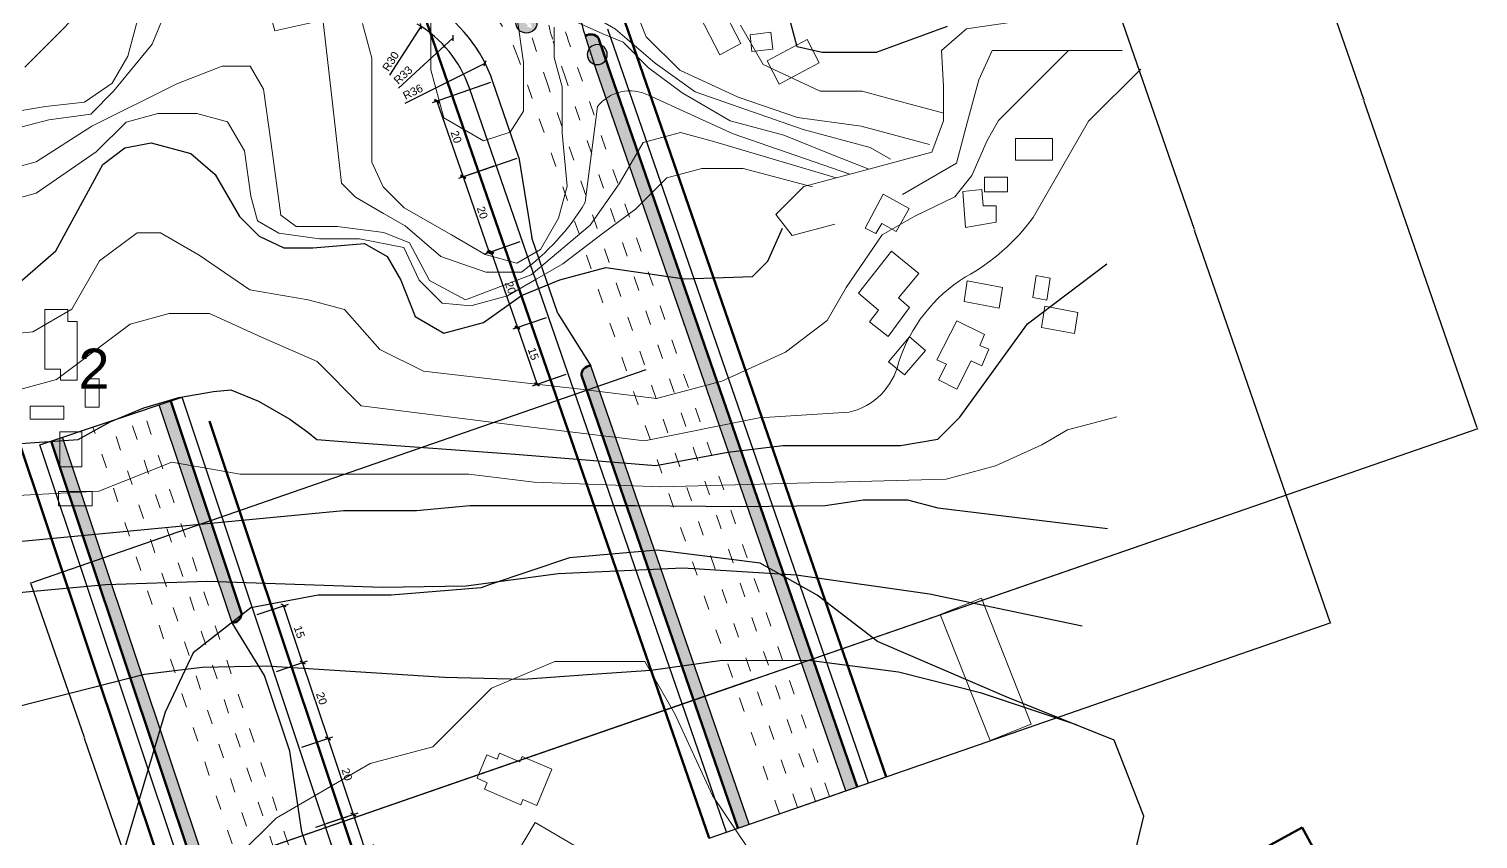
# Model space of a CAD drawing. Header units: millimetres. Extents: x -2825 to 30098, y -1816 to 5947.
# Drawn here: x -597.3 to -235.2, y 5408.8 to 5611 of the extents above; entities that cross this region are included whole.
import ezdxf

# ---------------------------------------------------------------- set-up
doc = ezdxf.new("R2010")
doc.units = ezdxf.units.MM
doc.linetypes.add('ACAD_ISO03W100', pattern=[30, 12, -18])
for name, color, linetype in [('1 Вісь', 90, 'Continuous'), ('Дорожні знаки', 7, 'Continuous'), ('Розмітка', 7, 'ACAD_ISO03W100')]:
    doc.layers.add(name, color=color, linetype=linetype)
for name, color, linetype, lineweight in [('Дор. Розм.', 7, 'Continuous', 50), ('Забудова', 40, 'Continuous', 40), ('Осі', 30, 'Continuous', 15), ('Текст', 7, 'Continuous', 20), ('Червоні лінії', 10, 'Continuous', 53)]:
    doc.layers.add(name, color=color, linetype=linetype, lineweight=lineweight)
doc.layers.add('Озелення', color=7, linetype='Continuous', true_color=0x9fff80)
doc.styles.get("Standard").update_dxf_attribs({"font": 'arial.ttf'})
doc.dimstyles.new('ISO-25', dxfattribs={"dimtxt": 2, "dimasz": 1, "dimexe": 1.25, "dimexo": 0.625, "dimtad": 3, "dimtxsty": 'Standard', "dimblk": 'OBLIQUE', "dimcen": 2.5, "dimadec": 0, "dimazin": 0, "dimtfac": 1, "dimtmove": 1, "dimatfit": 3, "dimfxl": 1, "dimarcsym": 0})
doc.dimstyles.get("Standard").update_dxf_attribs({"dimtxt": 0.18, "dimasz": 0.18, "dimexe": 0.18, "dimexo": 0.0625, "dimgap": 0.09, "dimtad": 0, "dimtih": 1, "dimtoh": 1, "dimdec": 4, "dimzin": 0, "dimdsep": 46, "dimtxsty": 'Standard', "dimcen": 0.09, "dimadec": 0, "dimazin": 0, "dimtfac": 1, "dimtdec": 4, "dimtofl": 0, "dimtmove": 0, "dimatfit": 3, "dimfxl": 1, "dimtolj": 1, "dimtzin": 0, "dimarcsym": 0})

# ---------------------------------------------------------------- blocks, each defined once
blk = doc.blocks.new('_Oblique')
at = {"color": 0, "linetype": 'ByBlock', "lineweight": -2}
blk.add_line((-0.5, -0.5), (0.5, 0.5), dxfattribs=at)
blk = doc.blocks.new('*D268')
at = {"layer": 'Defpoints', "color": 0, "transparency": 16777216}
for p in [(-529.77, 5431.45), (-522.6, 5433.85), (-523.42, 5412.48)]:
    blk.add_point(p, dxfattribs=at)
at = {"layer": 'Дор. Розм.', "color": 0, "lineweight": -2, "transparency": 16777216}
for p, q in [((-529.18, 5431.65), (-521.41, 5434.24)), ((-516.25, 5414.88), (-522.6, 5433.85)), ((-522.83, 5412.68), (-515.07, 5415.28))]:
    blk.add_line(p, q, dxfattribs=at)
for p, rotation in [((-522.6, 5433.85), 108.4968565080082), ((-516.25, 5414.88), 288.4968565080082)]:
    blk.add_blockref('_Oblique', p, dxfattribs=dict(at, rotation=rotation))
at = {"layer": 'Дор. Розм.', "color": 0, "transparency": 16777216, "insert": (-517.87, 5424.88), "char_height": 2, "attachment_point": 5, "rotation": 288.4969}
blk.add_mtext('20', dxfattribs=at)
blk = doc.blocks.new('*D269')
at = {"layer": 'Defpoints', "color": 0, "transparency": 16777216}
for p in [(-536.11, 5450.41), (-528.95, 5452.81), (-529.77, 5431.45)]:
    blk.add_point(p, dxfattribs=at)
at = {"layer": 'Дор. Розм.', "color": 0, "lineweight": -2, "transparency": 16777216}
for p, q in [((-535.52, 5450.61), (-527.76, 5453.21)), ((-522.6, 5433.85), (-528.95, 5452.81)), ((-529.18, 5431.65), (-521.41, 5434.24))]:
    blk.add_line(p, q, dxfattribs=at)
for p, rotation in [((-528.95, 5452.81), 108.4968565080082), ((-522.6, 5433.85), 288.4968565080082)]:
    blk.add_blockref('_Oblique', p, dxfattribs=dict(at, rotation=rotation))
at = {"layer": 'Дор. Розм.', "color": 0, "transparency": 16777216, "insert": (-524.21, 5443.85), "char_height": 2, "attachment_point": 5, "rotation": 288.4969}
blk.add_mtext('20', dxfattribs=at)
blk = doc.blocks.new('*D270')
at = {"layer": 'Defpoints', "color": 0, "transparency": 16777216}
for p in [(-540.87, 5464.64), (-533.7, 5467.04), (-536.11, 5450.41)]:
    blk.add_point(p, dxfattribs=at)
at = {"layer": 'Дор. Розм.', "color": 0, "lineweight": -2, "transparency": 16777216}
for p, q in [((-540.28, 5464.84), (-532.52, 5467.43)), ((-528.95, 5452.81), (-533.7, 5467.04)), ((-535.52, 5450.61), (-527.76, 5453.21))]:
    blk.add_line(p, q, dxfattribs=at)
for p, rotation in [((-533.7, 5467.04), 108.4968565080062), ((-528.95, 5452.81), 288.4968565080062)]:
    blk.add_blockref('_Oblique', p, dxfattribs=dict(at, rotation=rotation))
at = {"layer": 'Дор. Розм.', "color": 0, "transparency": 16777216, "insert": (-529.76, 5460.45), "char_height": 2, "attachment_point": 5, "rotation": 288.4969}
blk.add_mtext('15', dxfattribs=at)
blk = doc.blocks.new('*D271')
at = {"layer": 'Defpoints', "color": 0, "transparency": 16777216}
for p in [(-516.25, 5414.88), (-526.27, 5411.53), (-519.92, 5392.56)]:
    blk.add_point(p, dxfattribs=at)
at = {"layer": 'Дор. Розм.', "color": 0, "lineweight": -2, "transparency": 16777216}
for p, q in [((-525.68, 5411.73), (-515.07, 5415.28)), ((-509.91, 5395.91), (-516.25, 5414.88)), ((-519.33, 5392.76), (-508.72, 5396.31))]:
    blk.add_line(p, q, dxfattribs=at)
for p, rotation in [((-516.25, 5414.88), 108.4968565080082), ((-509.91, 5395.91), 288.4968565080082)]:
    blk.add_blockref('_Oblique', p, dxfattribs=dict(at, rotation=rotation))
at = {"layer": 'Дор. Розм.', "color": 0, "transparency": 16777216, "insert": (-511.52, 5405.92), "char_height": 2, "attachment_point": 5, "rotation": 288.4969}
blk.add_mtext('20', dxfattribs=at)
blk = doc.blocks.new('*D603')
at = {"layer": 'Defpoints', "color": 0, "transparency": 16777216}
for p in [(-483.35, 5602.48), (-515.55, 5586.39)]:
    blk.add_point(p, dxfattribs=at)
at = {"layer": 'Текст', "color": 0, "lineweight": -2, "transparency": 16777216}
blk.add_line((-503.36, 5592.48), (-483.35, 5602.48), dxfattribs=at)
at = {"layer": 'Текст', "color": 0, "lineweight": -2, "transparency": 16777216, "rotation": 26.54884810244842}
blk.add_blockref('_Oblique', (-483.35, 5602.48), dxfattribs=at)
at = {"layer": 'Текст', "color": 0, "transparency": 16777216, "insert": (-501.4, 5595.3), "char_height": 2, "attachment_point": 5, "rotation": 26.5488}
blk.add_mtext('R36', dxfattribs=at)
blk = doc.blocks.new('*D604')
at = {"layer": 'Defpoints', "color": 0, "transparency": 16777216}
for p in [(-499.36, 5611.64), (-515.63, 5586.43)]:
    blk.add_point(p, dxfattribs=at)
at = {"layer": 'Текст', "color": 0, "lineweight": -2, "transparency": 16777216}
blk.add_line((-507.19, 5599.51), (-499.36, 5611.64), dxfattribs=at)
at = {"layer": 'Текст', "color": 0, "lineweight": -2, "transparency": 16777216, "rotation": 57.16246546202942}
blk.add_blockref('_Oblique', (-499.36, 5611.64), dxfattribs=at)
at = {"layer": 'Текст', "color": 0, "transparency": 16777216, "insert": (-506.94, 5602.93), "char_height": 2, "attachment_point": 5, "rotation": 57.1625}
blk.add_mtext('R30', dxfattribs=at)
blk = doc.blocks.new('*D568')
at = {"layer": 'Defpoints', "color": 0, "transparency": 16777216}
for p in [(-491.33, 5608.76), (-515.63, 5586.43)]:
    blk.add_point(p, dxfattribs=at)
at = {"layer": 'Текст', "color": 0, "lineweight": -2, "transparency": 16777216}
blk.add_line((-504.96, 5596.24), (-491.33, 5608.76), dxfattribs=at)
at = {"layer": 'Текст', "color": 0, "lineweight": -2, "transparency": 16777216, "rotation": 42.58822304692844}
blk.add_blockref('_Oblique', (-491.33, 5608.76), dxfattribs=at)
at = {"layer": 'Текст', "color": 0, "transparency": 16777216, "insert": (-503.85, 5599.49), "char_height": 2, "attachment_point": 5, "rotation": 42.5882}
blk.add_mtext('R33', dxfattribs=at)
blk = doc.blocks.new('4-2-1')
blk.add_hatch(color=5).paths.add_polyline_path([(1.41, 2.56), (4.46, -0.48), (4.87, -0.07), (5.33, -1.84), (3.57, -1.37), (3.98, -0.96), (0.93, 2.08, 19.482096)])
at = {"color": 5}
blk.add_circle((3.5, 0), 3.5, dxfattribs=at)
blk = doc.blocks.new('4-3')
h = blk.add_hatch(color=5)
h.paths.add_polyline_path([(0.23, 0, 1), (6.77, 0, 1)])
h.paths.add_polyline_path([(2.02, 1.63), (2.14, 1.73), (2.25, 1.81), (2.38, 1.89), (2.55, 1.98), (2.69, 2.04), (2.81, 2.08), (2.92, 2.12), (3.06, 2.15), (3.14, 2.16), (3.25, 1.51), (3.13, 1.49), (2.96, 1.44), (2.82, 1.38), (2.69, 1.31), (2.6, 1.25), (2.51, 1.19), (2.4, 1.08), (2.3, 0.98), (2.22, 0.87), (2.18, 0.81), (2.68, 0.81), (1.75, -0.77), (0.79, 0.82), (1.48, 0.8), (1.52, 0.97), (1.59, 1.1), (1.68, 1.24), (1.8, 1.4), (1.92, 1.53)], flags=16)
h.paths.add_polyline_path([(3.49, 2.06), (5.4, 2.06), (5.1, 1.47), (5.2, 1.35), (5.32, 1.19), (5.44, 0.99), (5.55, 0.74), (5.61, 0.53), (5.65, 0.32), (5.67, 0.16), (5.68, -0.06), (5.65, -0.3), (5.6, -0.57), (5.54, -0.76), (5.52, -0.79), (4.91, -0.56), (4.96, -0.4), (5, -0.24), (5.01, -0.08), (5.01, 0.02), (5.01, 0.14), (4.99, 0.28), (4.97, 0.38), (4.91, 0.54), (4.86, 0.66), (4.82, 0.75), (4.78, 0.81), (4.53, 0.3)], flags=16)
h.paths.add_polyline_path([(2.21, -0.86), (2.31, -1), (2.49, -1.19), (2.68, -1.32), (2.95, -1.45), (3.21, -1.52), (3.34, -1.54), (3.56, -1.54), (3.57, -1.52), (3.31, -1.06), (5.23, -1.03), (4.27, -2.79), (3.91, -2.16), (3.74, -2.19), (3.37, -2.2), (3.11, -2.18), (2.75, -2.08), (2.54, -1.99), (2.3, -1.86), (2.1, -1.71), (1.89, -1.54), (1.77, -1.39), (1.65, -1.24)], flags=16)
at = {"color": 5}
blk.add_circle((3.5, 0), 3.5, dxfattribs=at)
blk = doc.blocks.new('*D638')
at = {"layer": '1 Вісь', "color": 0, "lineweight": -2, "transparency": 16777216}
for p, q in [((-473.21, 5612.81), (-339.95, 5658.99)), ((-340.06, 5658.76), (-306.19, 5561.02)), ((-272.2, 5462.92), (-306.07, 5560.66)), ((-405.23, 5416.63), (-271.97, 5462.81))]:
    blk.add_line(p, q, dxfattribs=at)
at = {"layer": '1 Вісь', "color": 0, "transparency": 16777216}
for points in [[(-340.03, 5658.77), (-340.09, 5658.75), (-340.12, 5658.93)], [(-272.17, 5462.93), (-272.23, 5462.91), (-272.14, 5462.75)]]:
    blk.add_solid(points, dxfattribs=at)
at = {"layer": 'Defpoints', "color": 0, "transparency": 16777216}
for p in [(-473.27, 5612.79), (-272.14, 5462.75), (-405.29, 5416.61)]:
    blk.add_point(p, dxfattribs=at)
at = {"layer": '1 Вісь', "color": 0, "transparency": 16777216, "insert": (-306.13, 5560.84), "char_height": 0.18, "attachment_point": 5}
blk.add_mtext('\\A1;207.6253', dxfattribs=at)
blk = doc.blocks.new('*D639')
at = {"layer": '1 Вісь', "color": 0, "lineweight": -2, "transparency": 16777216}
for p, q in [((-473.21, 5612.81), (-292.05, 5675.48)), ((-292.16, 5675.25), (-263.88, 5593.5)), ((-235.47, 5511.38), (-263.76, 5593.14)), ((-416.4, 5448.6), (-235.24, 5511.27))]:
    blk.add_line(p, q, dxfattribs=at)
at = {"layer": '1 Вісь', "color": 0, "transparency": 16777216}
for points in [[(-292.14, 5675.26), (-292.19, 5675.24), (-292.22, 5675.42)], [(-235.44, 5511.39), (-235.5, 5511.37), (-235.41, 5511.21)]]:
    blk.add_solid(points, dxfattribs=at)
at = {"layer": 'Defpoints', "color": 0, "transparency": 16777216}
for p in [(-473.27, 5612.79), (-235.41, 5511.21), (-416.46, 5448.58)]:
    blk.add_point(p, dxfattribs=at)
at = {"layer": '1 Вісь', "color": 0, "transparency": 16777216, "insert": (-263.82, 5593.32), "char_height": 0.18, "attachment_point": 5}
blk.add_mtext('\\A1;173.7590', dxfattribs=at)
blk = doc.blocks.new('*D640')
at = {"layer": '1 Вісь', "color": 0, "lineweight": -2, "transparency": 16777216}
for p, q in [((-443.18, 5525.89), (-597.08, 5472.59)), ((-596.85, 5472.48), (-583.58, 5434.18)), ((-416.41, 5448.6), (-570.31, 5395.3)), ((-570.2, 5395.53), (-583.46, 5433.82))]:
    blk.add_line(p, q, dxfattribs=at)
at = {"layer": '1 Вісь', "color": 0, "transparency": 16777216}
for points in [[(-596.82, 5472.49), (-596.88, 5472.47), (-596.91, 5472.65)], [(-570.17, 5395.54), (-570.22, 5395.52), (-570.14, 5395.36)]]:
    blk.add_solid(points, dxfattribs=at)
at = {"layer": 'Defpoints', "color": 0, "transparency": 16777216}
for p in [(-443.12, 5525.91), (-416.35, 5448.62), (-570.14, 5395.36)]:
    blk.add_point(p, dxfattribs=at)
at = {"layer": '1 Вісь', "color": 0, "transparency": 16777216, "insert": (-583.52, 5434), "char_height": 0.18, "attachment_point": 5}
blk.add_mtext('\\A1;81.7962', dxfattribs=at)

msp = doc.modelspace()

# ---------------------------------------------------------------- hatches: boundary and pattern name
at = {"layer": 'Озелення'}
h = msp.add_hatch(color=256, dxfattribs=at)
h.dxf.hatch_style = 1
h.paths.add_polyline_path([(-452.7272, 5601.90089), (-454.99004, 5608.66546, 0.432022924), (-458.32371, 5609.17445), (-455.56233, 5600.92005), (-438.58606, 5551.84976), (-435.75093, 5552.8306)])
h.paths.add_polyline_path([(-435.75093, 5552.8306), (-438.58606, 5551.84976), (-393.24007, 5420.77617), (-390.40495, 5421.75701)])
h = msp.add_hatch(color=256, dxfattribs=at)
h.dxf.hatch_style = 1
h.paths.add_polyline_path([(-420.17381, 5411.45823), (-417.33868, 5412.43906), (-456.94918, 5526.93411, 0.618033989), (-458.80347, 5523.11814)])
h = msp.add_hatch(color=256, dxfattribs=at)
h.dxf.hatch_style = 1
h.paths.add_polyline_path([(-546.56336, 5462.73535, 0.607280658), (-544.6322, 5466.41884), (-561.91964, 5518.09497), (-564.76466, 5517.14321)])
h = msp.add_hatch(color=256, dxfattribs=at)
h.dxf.hatch_style = 1
h.paths.add_polyline_path([(-588.94736, 5509.05327), (-591.79238, 5508.10151), (-548.9278, 5379.96943, 0.414213562), (-545.6069, 5379.49868)])

# ---------------------------------------------------------------- linework, layer by layer
at = {"elevation": 249, "flags": 128}
for points in [[(-367.86948, 5611.62293), (-385.64865, 5605.15979), (-399.15392, 5605.15979), (-405.36635, 5606.51031), (-406.98698, 5612.45263)], [(-327.215, 5379.17988), (-318.7715, 5414.46933), (-326.17514, 5433.43051), (-353.14512, 5444.27529), (-385.28767, 5458.05067), (-400.41357, 5469.6652), (-414.61125, 5477.62993), (-440.39116, 5480.89011), (-462.25513, 5478.934), (-482.10965, 5472.30259), (-484.29899, 5471.44589), (-506.80778, 5469.64519), (-525.03989, 5469.64519), (-541.92148, 5466.49396), (-556.32711, 5455.23957), (-563.30483, 5440.38377), (-577.48536, 5392.89023)]]:
    msp.add_lwpolyline(points, dxfattribs=at)
for points, elevation in [([(-599.61754, 5547.78947), (-590.66222, 5555.56884), (-578.90272, 5577.18824), (-573.38479, 5581.3493), (-566.81588, 5582.55317), (-556.92148, 5579.90198), (-550.81756, 5574.70838), (-544.75491, 5564.20755), (-539.82496, 5559.27761), (-533.67383, 5556.38296), (-526.43721, 5556.38296), (-513.48869, 5557.4426), (-507.8517, 5554.18808), (-504.4211, 5548.2461), (-500.85787, 5539.24144), (-493.67309, 5535.09331), (-483.78804, 5537.742), (-474.22181, 5544.49464), (-464.67373, 5548.36411), (-453.21361, 5551.43484), (-433.52189, 5548.59867), (-416.52307, 5549.18483), (-412.68042, 5553.02748), (-409.03317, 5561.23381)], 240), ([(-675.14654, 5497.24054), (-658.45252, 5498.36598), (-635.79738, 5504.976), (-585.01756, 5508.48737), (-577.06362, 5512.88948), (-568.59674, 5516.4168), (-559.8715, 5518.96356), (-551.22578, 5520.49779), (-546.9327, 5520.91222), (-539.95698, 5518.05306), (-532.12865, 5513.60716), (-527.65468, 5510.35522), (-525.40053, 5508.48062), (-514.71626, 5507.70075), (-475.84495, 5504.86346), (-440.68162, 5502.021), (-422.70586, 5505.30353), (-408.95049, 5507.02295), (-389.36675, 5507.02295), (-379.56402, 5507.02295), (-370.18535, 5508.58606), (-364.71447, 5514.05695), (-347.83288, 5537.34729), (-327.98138, 5552.35314)], 237), ([(-657.632, 5477.51275), (-518.773, 5490.76926), (-500.48461, 5490.76926), (-487.19817, 5492.01975), (-474.06805, 5492.01975), (-457.34277, 5492.01975), (-445.77576, 5492.01975), (-419.52548, 5491.76441), (-398.41352, 5492.01975), (-388.87855, 5493.42655), (-377.78046, 5493.42655), (-370.24352, 5491.40703), (-327.83961, 5486.28538)], 235), ([(-663.5148, 5461.9168), (-618.81977, 5468.52002), (-578.12053, 5472.33312), (-552.70588, 5473.15778), (-509.08403, 5471.67516), (-488.09805, 5472.0054), (-465.13288, 5475.04835), (-433.98626, 5476.43034), (-405.60243, 5474.67977), (-372.32167, 5469.97293), (-334.13891, 5461.98945)], 234), ([(-600.21525, 5441.85699), (-568.47997, 5449.93657), (-554.03083, 5451.67865), (-537.95405, 5451.98461), (-493.49982, 5449.15701), (-473.84243, 5448.7049), (-456.60236, 5449.90796), (-441.92501, 5450.93217), (-424.14467, 5453.39634), (-401.78893, 5453.32053), (-380.04348, 5450.51875), (-359.63773, 5445.34275), (-335.63163, 5437.38311)], 233)]:
    msp.add_lwpolyline(points, dxfattribs=dict(elevation=elevation))
at = {"layer": '1 Вісь', "color": 1}
msp.add_line((-542.41237, 5405.0045), (-314.59065, 5483.8213), dxfattribs=at)
at = {"layer": 'Defpoints', "linetype": 'Continuous', "lineweight": 15}
for points, elevation in [([(-382.06553, 5578.48495), (-387.17277, 5581.43361), (-403.84324, 5585.90045), (-430.88504, 5595.27911), (-440.88895, 5602.46942), (-450.74646, 5610.9768), (-463.08511, 5618.10052), (-472.15115, 5625.60345), (-483.82765, 5641.903), (-487.89324, 5657.07599), (-491.35808, 5670.00693), (-494.81625, 5675.99665), (-504.78341, 5675.99665), (-517.17496, 5672.67635), (-532.79982, 5668.48968), (-548.27461, 5668.48968), (-566.12698, 5668.48968), (-575.16011, 5663.2744), (-581.33752, 5625.49958), (-583.87492, 5616.02988), (-592.15941, 5607.74539), (-598.4011, 5601.5037)], 246), ([(-603.09783, 5589.95207), (-593.19813, 5591.64544), (-583.4287, 5592.68751), (-576.52496, 5597.5071), (-572.6563, 5604.20781), (-568.0641, 5621.34614)], 245), ([(-372.26841, 5582.14899), (-389.41338, 5586.74297), (-405.2813, 5588.90162), (-420.09958, 5593.9661), (-434.73029, 5600.71873), (-443.0773, 5609.06574), (-447.67284, 5620.6015)], 247), ([(-461.76662, 5613.26846), (-453.95107, 5609.75146), (-448.87096, 5607.66732), (-442.48826, 5601.28462), (-434.15168, 5595.03218), (-422.14821, 5588.10197), (-408.74337, 5584.51016), (-397.80937, 5580.05237), (-387.50474, 5576.00301)], 245), ([(-328.52324, 5613.99031), (-343.10893, 5613.99031), (-363.09674, 5611.01915), (-369.30916, 5605.61704), (-368.76895, 5596.70356), (-368.76895, 5588.06018), (-371.74011, 5580.22713), (-387.50474, 5576.00301), (-403.72397, 5571.65708), (-410.72766, 5564.65338), (-406.58371, 5559.42901), (-395.94493, 5562.27966)], -250), ([(-514.00055, 5612.35665), (-511.69421, 5603.74927), (-511.69421, 5577.70771), (-508.79019, 5571.58552), (-503.57982, 5566.37516), (-491.78686, 5559.56649), (-483.30444, 5554.66916), (-475.38862, 5552.54812), (-469.52859, 5555.93142), (-465.01675, 5563.74615), (-462.87877, 5571.72521), (-464.11129, 5585.00222), (-464.11129, 5596.59529), (-466.06346, 5603.88091), (-466.06346, 5611.44483)], 245), ([(-419.53686, 5611.97313), (-413.83452, 5602.09638), (-399.6541, 5595.46668), (-389.15, 5595.46668), (-381.80885, 5593.49963), (-368.74853, 5590.00013)], 248), ([(-337.53552, 5605.65745), (-348.80294, 5594.39003), (-355.04471, 5588.14826), (-357.91321, 5583.17987), (-361.69073, 5574.45251), (-365.98928, 5569.11188), (-375.97749, 5564.28979), (-384.09531, 5559.60296), (-393.16828, 5546.44086), (-397.90278, 5538.24046), (-408.32352, 5530.29465), (-424.17481, 5523.07524), (-440.49753, 5518.70158), (-459.51537, 5521.04625), (-476.44907, 5523.00013), (-498.72339, 5525.60532), (-509.66516, 5530.94594), (-518.49438, 5540.96187), (-527.58882, 5543.39872), (-542.12574, 5545.8997), (-554.79125, 5554.53122), (-564.47822, 5560.124), (-570.26173, 5560.124), (-579.67177, 5553.13736), (-586.6519, 5541.04742), (-596.39651, 5535.42137), (-610.62135, 5534.00489)], 239), ([(-379.03296, 5569.69301), (-365.57487, 5577.46305), (-362.77767, 5587.90232), (-359.9994, 5598.27099), (-356.61421, 5605.61704), (-342.29862, 5605.61704), (-324.20155, 5605.61704)], -250), ([(-605.12602, 5575.28996), (-595.53153, 5577.86079), (-581.65331, 5586.73192), (-560.42107, 5597.28292), (-549.08852, 5601.71173), (-542.05452, 5601.71173), (-538.74118, 5595.97285), (-536.84416, 5582.30311), (-534.37556, 5564.51468), (-530.58457, 5561.64766), (-520.30124, 5561.64766), (-508.62281, 5560.19319), (-502.20596, 5557.58769), (-497.24537, 5548.17521), (-488.25748, 5543.35562), (-471.84205, 5549.64383), (-457.0679, 5562.02359), (-449.81588, 5572.37549), (-443.89412, 5582.6323), (-434.56141, 5585.13299), (-425.96709, 5582.83015), (-395.61435, 5573.83004)], 243), ([(-401.53005, 5571.54964), (-418.86701, 5576.19506), (-429.21013, 5576.19506), (-437.93824, 5573.85637), (-445.79958, 5565.99503), (-454.06792, 5559.82631), (-463.94591, 5552.33641), (-470.40355, 5548.60809), (-477.73828, 5544.37338), (-486.90816, 5541.91632), (-494.12262, 5542.56697), (-499.82146, 5548.26581), (-503.67496, 5556.46128), (-514.74699, 5558.63227), (-524.73353, 5558.63227), (-534.93716, 5560.04341), (-540.25503, 5563.11369), (-541.89601, 5569.23788), (-543.51256, 5580.55923), (-547.70559, 5587.82177), (-555.38387, 5589.87916), (-565.13124, 5589.87916), (-573.06343, 5587.75374), (-580.52135, 5580.29581), (-595.5181, 5569.97017), (-602.99993, 5567.96542)], 242), ([(-325.51352, 5514.18054), (-337.82487, 5510.88173), (-344.23773, 5507.17926), (-355.80084, 5501.89199), (-368.15331, 5498.58216), (-439.43113, 5496.70642), (-471.06848, 5497.81311), (-487.38735, 5499.87641), (-544.59719, 5499.87641), (-561.66635, 5502.87758), (-579.86095, 5495.56223), (-623.71827, 5493.25343), (-637.25675, 5493.25343), (-656.38922, 5491.42577), (-673.08323, 5489.73761)], 236), ([(-545.03243, 5404.53974), (-535.57874, 5413.99343), (-512.05735, 5427.57351), (-496.41093, 5431.76596), (-481.79553, 5446.38136), (-465.95156, 5453.04617), (-452.25872, 5453.04617), (-443.44278, 5453.04617), (-435.92843, 5440.03094), (-426.56119, 5419.65814), (-414.74407, 5402.02626)], 248)]:
    msp.add_lwpolyline(points, dxfattribs=dict(at, elevation=elevation))
for points, elevation in [([(-392.22891, 5574.73717), (-421.39155, 5584.80148), (-442.52902, 5594.46237, 0.356193892), (-455.25894, 5591.64008), (-458.32564, 5567.73853, -0.100881827), (-474.26936, 5550.29422), (-483.17753, 5550.29422), (-494.44846, 5554.18925), (-503.35819, 5561.84849), (-508.74736, 5564.95993), (-515.74639, 5569.00082), (-519.26256, 5572.51699), (-521.49027, 5592.48545), (-523.67862, 5611.39908), (-525.71067, 5628.90592), (-536.65244, 5637.65933), (-549.93887, 5639.69138), (-556.11316, 5633.51709), (-560.72433, 5621.40299), (-566.50784, 5607.17868), (-576.19912, 5595.45536), (-581.90448, 5589.75001), (-592.39574, 5588.33685), (-602.49408, 5585.63101)], 244), ([(-642.61905, 5520.25523), (-602.36896, 5520.25523), (-590.46273, 5523.44549), (-572.01857, 5537.31918), (-562.28483, 5539.92733), (-552.21918, 5539.92733), (-539.19326, 5534.0627), (-525.34419, 5527.95519), (-514.31489, 5516.92589), (-475.14155, 5511.97561), (-443.48857, 5508.14599), (-414.88365, 5513.9295), (-392.37487, 5515.3363, 0.28745504), (-380.0263, 5527.68487, -0.179894832), (-363.30102, 5549.09947, 0.112068021), (-346.41943, 5563.94902), (-332.54238, 5587.98478), (-319.52015, 5601.007)], 238)]:
    msp.add_lwpolyline(points, format="xyb", dxfattribs=dict(at, elevation=elevation))
at = {"layer": 'Defpoints', "linetype": 'Continuous', "lineweight": 15, "elevation": 247}
msp.add_lwpolyline([(-496.90574, 5600.79926), (-493.69312, 5588.80958), (-483.75791, 5583.07348), (-477.09801, 5585.26819), (-473.72169, 5590.44522), (-473.72169, 5602.59996), (-475.5224, 5614.97979), (-483.62556, 5625.55892), (-491.05346, 5626.45927), (-495.7803, 5622.63278), (-496.90574, 5617.90593)], close=True, dxfattribs=at)
at = {"layer": 'Дор. Розм.', "lineweight": 30}
for p, q in [((-455.56233, 5600.92005), (-458.30549, 5609.11999)), ((-387.56982, 5422.73784), (-452.69881, 5610.99466)), ((-393.24007, 5420.77617), (-455.56233, 5600.92005)), ((-423.00894, 5410.47739), (-487.27496, 5596.23979)), ((-479.70361, 5592.70631), (-481.41011, 5597.80743)), ((-474.92325, 5578.88857), (-479.70361, 5592.70631)), ((-474.92325, 5578.88857), (-471.69199, 5558.84339)), ((-465.16101, 5539.96545), (-471.69199, 5558.84339)), ((-465.16101, 5539.96545), (-456.94918, 5526.93411)), ((-417.33868, 5412.43906), (-456.94918, 5526.93411)), ((-517.07937, 5393.51328), (-559.07461, 5519.04673)), ((-546.56336, 5462.73535), (-564.76466, 5517.14321)), ((-545.6069, 5379.49868), (-588.94736, 5509.05327)), ((-550.72934, 5375.89846), (-594.6374, 5507.14976)), ((-538.48538, 5449.62061), (-546.56336, 5462.73535)), ((-532.14032, 5430.65379), (-538.48538, 5449.62061)), ((-529.11447, 5410.57659), (-532.14032, 5430.65379)), ((-522.76941, 5391.60977), (-529.11447, 5410.57659))]:
    msp.add_line(p, q, dxfattribs=at)
at = {"layer": 'Дор. Розм.'}
for p, q in [((-452.7272, 5601.90089), (-454.99004, 5608.66546)), ((-390.40495, 5421.75701), (-452.7272, 5601.90089)), ((-420.17381, 5411.45823), (-459.29389, 5524.53571)), ((-544.21297, 5465.16567), (-561.91964, 5518.09497)), ((-548.9278, 5379.96943), (-591.79238, 5508.10151)), ((-254.2356, 5366.00479), (-279.18294, 5411.62968))]:
    msp.add_line(p, q, dxfattribs=at)
at = {"layer": 'Дор. Розм.', "lineweight": 30}
for centre, radius, start, end in [((-424.16521, 5620.54108), 36, 153.5641032, 198.4968565), ((-515.55039, 5586.38634), 36, 18.4968565, 59.2808192), ((-515.62626, 5586.43142), 30, 19.0834816, 59.2808192)]:
    msp.add_arc(centre, radius, start, end, dxfattribs=at)
at = {"layer": 'Дор. Розм.'}
for centre, radius, start, end in [((-456.89644, 5607.35091), 2.31569, 34.5880993, 128.0487011), ((-456.92233, 5524.56255), 2.37171, 90.6485328, 180.6485328), ((-546.55494, 5465.07891), 2.34358, 269.79409, 2.1216221)]:
    msp.add_arc(centre, radius, start, end, dxfattribs=at)
at = {"layer": 'Забудова', "lineweight": 15}
for points in [[(-535.93211, 5610.56336), (-538.44982, 5619.96121), (-529.45804, 5621.93546), (-526.94032, 5612.53761)], [(-424.69563, 5604.57169), (-429.77548, 5614.3558), (-424.54368, 5617.16576), (-419.46383, 5607.38165)], [(-411.47971, 5605.98485), (-411.9276, 5610.16915), (-417.12695, 5609.5399), (-416.67905, 5605.3556)], [(-409.869, 5597.21458), (-412.87684, 5603.00787), (-402.91657, 5608.35746), (-399.90873, 5602.56417)], [(-341.54182, 5583.68557), (-341.54182, 5578.25173), (-350.84816, 5578.25173), (-350.84816, 5583.68557)], [(-352.81012, 5570.32999), (-352.81012, 5573.98359), (-358.53509, 5573.98359), (-358.57352, 5570.32999)], [(-385.6938, 5559.96237), (-384.1904, 5562.4409), (-380.653, 5560.40497), (-377.3809, 5566.15868), (-383.9251, 5569.78795), (-388.34685, 5561.29015)], [(-355.64072, 5562.75313), (-355.64072, 5566.87347), (-358.86713, 5566.87347), (-359.26513, 5570.90687), (-363.95269, 5570.44537), (-363.31735, 5561.41679)], [(-387.28563, 5537.9212), (-385.07475, 5540.75381), (-390.02712, 5545.00271), (-381.80266, 5555.53644), (-374.99316, 5549.95976), (-380.03396, 5543.85196), (-377.29247, 5541.46195), (-382.59857, 5534.20343)], [(-363.66282, 5542.96116), (-362.85924, 5548.11624), (-354.06189, 5546.46913), (-354.86547, 5541.31406)], [(-343.01418, 5543.26646), (-342.15372, 5548.78644), (-345.65159, 5549.44134), (-346.51205, 5543.92135)], [(-587.60486, 5540.99288), (-587.60486, 5538.00203), (-585.3199, 5538.00203), (-585.3199, 5523.31165), (-589.45041, 5523.31165), (-589.45041, 5526.03861), (-593.40515, 5526.03861), (-593.40515, 5540.99288)], [(-336.08485, 5534.94286), (-335.26139, 5540.22547), (-343.49752, 5541.7675), (-344.32098, 5536.48489)], [(-365.44217, 5521.10265), (-361.90477, 5528.18415), (-359.26939, 5526.91406), (-357.51349, 5531.07779), (-359.69389, 5531.99046), (-358.54424, 5534.73454), (-365.44217, 5538.09825), (-370.48297, 5528.36119), (-368.09522, 5527.29896), (-370.04079, 5523.40414)], [(-378.51855, 5524.63043), (-373.28881, 5530.71728), (-377.30233, 5534.12591), (-382.53206, 5527.91732)], [(-579.82318, 5523.67897), (-579.82318, 5516.54207), (-583.27072, 5516.54207), (-583.27072, 5523.67897)], [(-588.58531, 5516.82877), (-588.58531, 5513.55777), (-597.03256, 5513.55777), (-597.03256, 5516.82877)], [(-584.16116, 5510.38326), (-584.16116, 5501.7114), (-589.60689, 5501.7114), (-589.60689, 5510.38326)], [(-581.52125, 5495.52394), (-589.97889, 5495.52394), (-589.97889, 5491.9368), (-581.52125, 5491.9368)], [(-357.17871, 5433.38759), (-369.62326, 5464.81944), (-359.35432, 5468.85749), (-346.90977, 5437.42564)], [(-479.72766, 5430.18017), (-474.67141, 5428.00831), (-474.09917, 5429.37801), (-466.67766, 5426.19017), (-470.46604, 5417.12244), (-473.91478, 5418.60381), (-474.45432, 5417.3124), (-483.48333, 5421.19072), (-482.80441, 5422.81577), (-485.36538, 5423.91581), (-482.90695, 5429.80024), (-480.34598, 5428.7002)], [(-488.00785, 5378.60253), (-444.96922, 5353.32457), (-436.33123, 5367.92516), (-456.54624, 5379.79808), (-445.70986, 5398.11456), (-470.86687, 5412.89008), (-477.58755, 5401.53026), (-456.93506, 5389.40039), (-461.05076, 5382.44373), (-479.36986, 5393.20312)]]:
    msp.add_lwpolyline(points, close=True, dxfattribs=at)
at = {"layer": 'Озелення'}
for p, q in [((-594.6374, 5507.14976), (-559.07461, 5519.04673)), ((-427.40339, 5408.95709), (-383.17536, 5424.25814))]:
    msp.add_line(p, q, dxfattribs=at)
at = {"layer": 'Осі', "linetype": 'ACAD_ISO03W100', "lineweight": 15, "ltscale": 0.3}
for points in [[(-405.28938, 5416.60762), (-467.63297, 5596.81318), (-578.56752, 5928.42206)], [(-403.57787, 5001.2838), (-465.92146, 5181.48936), (-576.85601, 5513.09824)]]:
    msp.add_lwpolyline(points, dxfattribs=at)
at = {"layer": 'Розмітка', "lineweight": 15, "ltscale": 0.3}
for p, q in [((-397.25651, 5419.38665), (-462.59337, 5608.24434)), ((-409.77833, 5415.05463), (-475.00145, 5603.58352))]:
    msp.add_line(p, q, dxfattribs=at)
for points in [[(-400.80042, 5418.16061), (-463.13606, 5598.34319), (-466.33749, 5607.91298)], [(-530.32273, 5388.97188), (-572.35139, 5514.60519)], [(-526.79986, 5390.26144), (-568.79511, 5515.79489)], [(-526.79986, 5390.26144), (-568.79511, 5515.79489)], [(-537.99059, 5381.94829), (-581.36063, 5511.59129)]]:
    msp.add_lwpolyline(points, dxfattribs=at)
for centre, radius, start, end in [((-426.90915, 5620.7445), 41.46374, 154.9027091, 198.0269122), ((-428.00891, 5620.35202), 36.64262, 153.7635993, 199.2946547), ((-509.023, 5591.81348), 36, 19.0834816, 59.2808192)]:
    msp.add_arc(centre, radius, start, end, dxfattribs=at)
at = {"layer": 'Червоні лінії'}
for p, q in [((-383.17536, 5424.25814), (-466.81712, 5666.02652)), ((-512.17705, 5653.99728), (-427.40339, 5408.95709)), ((-527.12195, 5290.67346), (-601.53067, 5513.09824)), ((-481.2706, 5301.12972), (-552.18134, 5513.09824)), ((-481.2706, 5301.12972), (-279.18294, 5411.62968))]:
    msp.add_line(p, q, dxfattribs=at)

# ---------------------------------------------------------------- block references
at = {"layer": 'Дорожні знаки', "color": 7, "linetype": 'Continuous'}
for name, p, xscale, yscale, zscale, rotation in [('4-2-1', (-475.64076, 5612.48303), 0.74844, 0.74844, 0.74844, 2.233704491604866), ('4-3', (-457.82426, 5604.60632), -0.7155104595155694, 0.7155104595155694, 0.7155104595155694, 180)]:
    msp.add_blockref(name, p, dxfattribs=dict(at, xscale=xscale, yscale=yscale, zscale=zscale, rotation=rotation))

# ---------------------------------------------------------------- texts
at = {"layer": 'Червоні лінії', "insert": (-584.98149, 5531.18183), "char_height": 10, "attachment_point": 1}
msp.add_mtext_dynamic_manual_height_columns('2', width=4.6827552, gutter_width=12.5, heights=[0], dxfattribs=at)

# ---------------------------------------------------------------- dimensions: what is measured, and where the dimension line sits
at = {"layer": '1 Вісь', "color": 1}
for p1, p2, distance, picture, middle in [((-473.27237, 5612.78763), (-416.46265, 5448.57784), 191.57803, '*D639', (-263.81799, 5593.3183)), ((-473.27224, 5612.78767), (-405.28938, 5416.60762), 140.91942, '*D638', (-306.12953, 5560.83895)), ((-443.1173, 5525.90927), (-416.34904, 5448.61715), -162.75002, '*D640', (-583.5215, 5434.00234))]:
    dim = msp.add_aligned_dim(p1=p1, p2=p2, distance=distance, dimstyle='Standard', dxfattribs=at)
    dim.commit()
    dim.dimension.update_dxf_attribs({"geometry": picture, "text_midpoint": middle})
at = {"layer": 'Дор. Розм.'}
for p1, p2, distance in [((-481.41011, 5597.80743), (-474.8712, 5578.90657), -14.7869), ((-480.59351, 5576.92689), (-474.0546, 5558.02603), -8.73183), ((-474.0546, 5558.02603), (-467.51569, 5539.12516), -8.21905), ((-467.51569, 5539.12516), (-462.61151, 5524.94952), -8.21905)]:
    msp.add_aligned_dim(p1=p1, p2=p2, distance=distance, dimstyle='ISO-25', dxfattribs=at).render()
for p1, p2, distance, picture, middle in [((-536.11452, 5450.41375), (-540.87331, 5464.63886), -7.56005, '*D270', (-529.76331, 5460.44699)), ((-529.76947, 5431.44692), (-536.11452, 5450.41375), -7.56005, '*D269', (-524.21139, 5443.85102)), ((-523.42442, 5412.4801), (-529.76947, 5431.44692), -7.56005, '*D268', (-517.86634, 5424.8842)), ((-519.92439, 5392.56152), (-526.26944, 5411.52834), -10.56005, '*D271', (-511.52128, 5405.91738))]:
    dim = msp.add_aligned_dim(p1=p1, p2=p2, distance=distance, dimstyle='ISO-25', dxfattribs=at)
    dim.commit()
    dim.dimension.update_dxf_attribs({"geometry": picture, "text_midpoint": middle})
at = {"layer": 'Текст'}
for center, mpoint, picture, middle in [((-515.62626, 5586.43142), (-499.3585, 5611.63777), '*D604', (-505.55501, 5602.03648)), ((-515.62626, 5586.43142), (-491.33046, 5608.76334), '*D568', (-502.74051, 5598.27558)), ((-515.55039, 5586.38634), (-483.34646, 5602.47692), '*D603', (-500.6601, 5593.82622))]:
    dim = msp.add_radius_dim(center=center, mpoint=mpoint, dimstyle='ISO-25', dxfattribs=at)
    dim.commit()
    dim.dimension.update_dxf_attribs({"geometry": picture, "text_midpoint": middle, "dimtype": 164})

doc.saveas('drawing.dxf')
